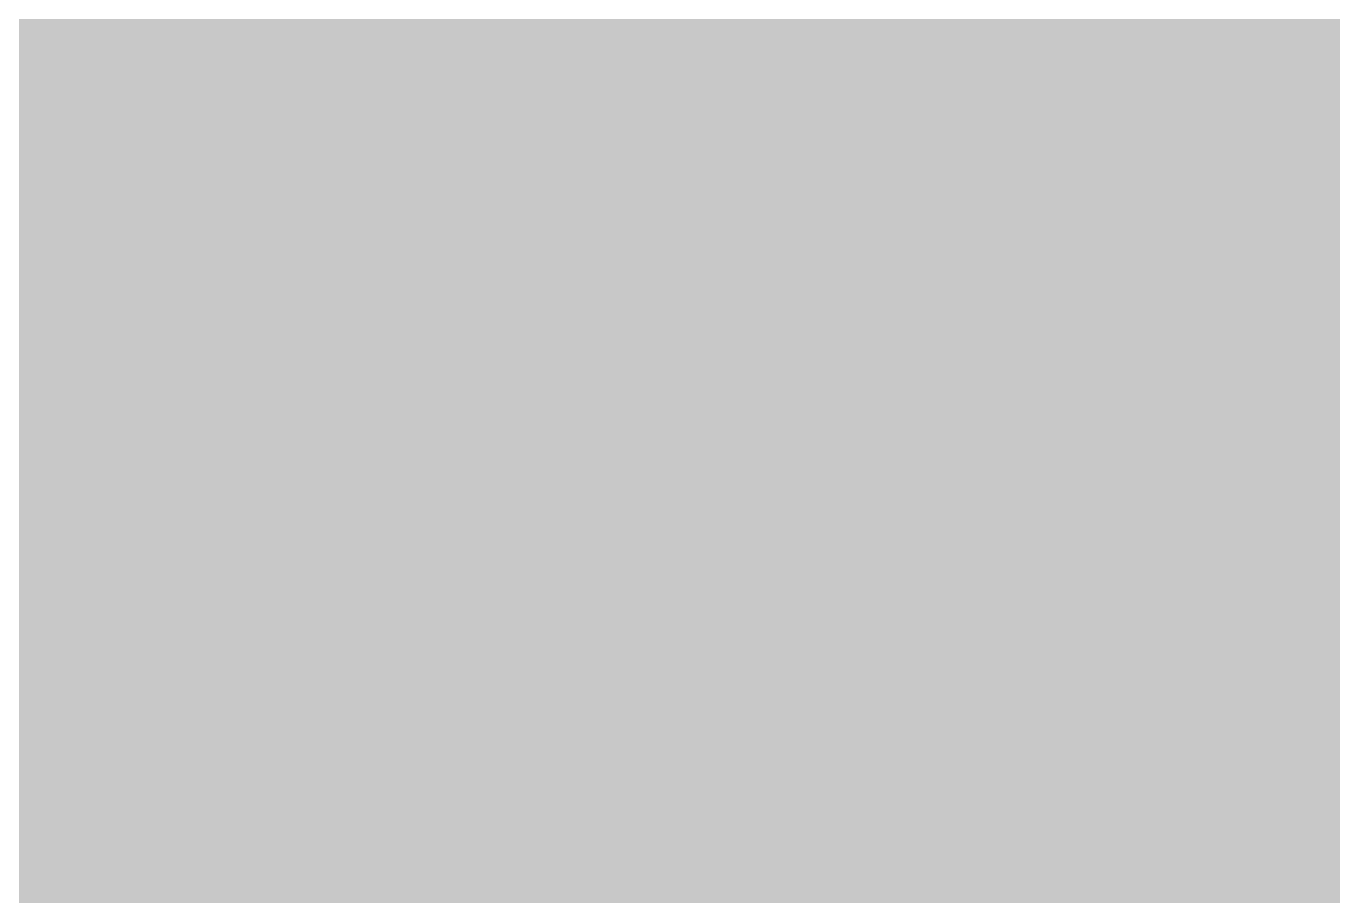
# Model space of a CAD drawing. Header units: inches. Extents: x -2 to 289, y -4 to 187.
# Drawn here: x 36.344 to 37.72, y 14.275 to 15.191 of the extents above; entities that cross this region are included whole.
import ezdxf

# ---------------------------------------------------------------- set-up
doc = ezdxf.new("R2010")
doc.units = ezdxf.units.IN
for name, color, linetype in [('Bottom Layer', 5, 'Continuous'), ('Bottom Solder', 6, 'Continuous'), ('Drill Drawing', 1, 'Continuous'), ('Layer 1', 16, 'Continuous'), ('Layer 2', 76, 'Continuous'), ('Multi-Layer', 9, 'Continuous'), ('Pad Holes', 156, 'Continuous'), ('Top Layer', 1, 'Continuous'), ('Top Solder', 216, 'Continuous')]:
    doc.layers.add(name, color=color, linetype=linetype)

# ---------------------------------------------------------------- blocks, each defined once
blk = doc.blocks.new('471KD10J_47')
at = {"layer": 'Bottom Layer'}
h = blk.add_hatch(color=5, dxfattribs=at)
edge = h.paths.add_edge_path()
edge.add_arc((-3.74904, 1.1), 1, 0, 360)
at = {"layer": 'Bottom Solder'}
h = blk.add_hatch(color=6, dxfattribs=at)
edge = h.paths.add_edge_path()
edge.add_arc((-3.74904, 1.1), 1.0508, 0, 360)
at = {"layer": 'Layer 1'}
h = blk.add_hatch(color=16, dxfattribs=at)
edge = h.paths.add_edge_path()
edge.add_arc((-3.74904, 1.1), 1, 0, 360)
at = {"layer": 'Layer 2'}
h = blk.add_hatch(color=76, dxfattribs=at)
edge = h.paths.add_edge_path()
edge.add_arc((-3.74904, 1.1), 1, 0, 360)
at = {"layer": 'Multi-Layer'}
h = blk.add_hatch(color=9, dxfattribs=at)
edge = h.paths.add_edge_path()
edge.add_arc((-3.74904, 1.1), 1, 0, 360)
at = {"layer": 'Pad Holes'}
h = blk.add_hatch(color=7, dxfattribs=at)
edge = h.paths.add_edge_path()
edge.add_arc((-3.74904, 1.1), 0.59995, 0, 360)
at = {"layer": 'Top Layer'}
h = blk.add_hatch(color=1, dxfattribs=at)
edge = h.paths.add_edge_path()
edge.add_arc((-3.74904, 1.1), 1, 0, 360)
at = {"layer": 'Top Solder'}
h = blk.add_hatch(color=216, dxfattribs=at)
edge = h.paths.add_edge_path()
edge.add_arc((-3.74904, 1.1), 1.0508, 0, 360)

msp = doc.modelspace()

# ---------------------------------------------------------------- hatches: boundary and pattern name
at = {"layer": 'Top Layer'}
msp.add_hatch(color=1, dxfattribs=at).paths.add_polyline_path([(32.512, 12.5476), (41.148, 12.5476), (41.148, 17.1958), (32.512, 17.1958)])

# ---------------------------------------------------------------- linework, layer by layer
at = {"layer": 'Bottom Layer', "const_width": 1.016}
for points in [[(30.9392, 14.8895), (36.645, 14.8895)], [(36.645, 14.8895), (47.7222, 14.8895)]]:
    msp.add_lwpolyline(points, dxfattribs=at)
at = {"layer": 'Bottom Layer', "const_width": 0.508}
msp.add_lwpolyline([(36.391, 14.8895, 1), (36.899, 14.8895, 1)], format="xyb", close=True, dxfattribs=at)
msp.add_lwpolyline([(36.391, 14.8895, 1), (36.899, 14.8895, 1)], format="xyb", close=True, dxfattribs=at)
at = {"layer": 'Drill Drawing', "const_width": 0.0508}
for points in [[(36.518, 15.0165), (36.645, 15.1435)], [(36.645, 15.1435), (36.772, 15.0165)], [(36.5688, 14.9657), (36.645, 15.0419)], [(36.645, 15.0419), (36.7212, 14.9657)], [(36.391, 15.0165), (36.518, 14.8895)], [(36.391, 15.0165), (36.518, 15.0165)], [(36.772, 15.0165), (36.899, 15.0165)], [(36.772, 14.8895), (36.899, 15.0165)], [(36.4926, 14.9657), (36.5688, 14.8895)], [(36.4926, 14.9657), (36.5688, 14.9657)], [(36.7212, 14.9657), (36.7974, 14.9657)], [(36.7212, 14.8895), (36.7974, 14.9657)], [(36.391, 14.7625), (36.518, 14.8895)], [(36.4926, 14.8133), (36.5688, 14.8895)], [(36.7212, 14.8895), (36.7974, 14.8133)], [(36.772, 14.8895), (36.899, 14.7625)], [(36.4926, 14.8133), (36.5688, 14.8133)], [(36.5688, 14.8133), (36.645, 14.7371)], [(36.645, 14.7371), (36.7212, 14.8133)], [(36.7212, 14.8133), (36.7974, 14.8133)], [(36.391, 14.7625), (36.518, 14.7625)], [(36.518, 14.7625), (36.645, 14.6355)], [(36.645, 14.6355), (36.772, 14.7625)], [(36.772, 14.7625), (36.899, 14.7625)]]:
    msp.add_lwpolyline(points, dxfattribs=at)
at = {"layer": 'Drill Drawing', "const_width": 0.0254}
for points in [[(36.6323, 15.1435, 1), (36.6577, 15.1435, 1)], [(36.6323, 15.1435, 1), (36.6577, 15.1435, 1)], [(36.6323, 15.0419, 1), (36.6577, 15.0419, 1)], [(36.6323, 15.0419, 1), (36.6577, 15.0419, 1)], [(36.3783, 15.0165, 1), (36.4037, 15.0165, 1)], [(36.3783, 15.0165, 1), (36.4037, 15.0165, 1)], [(36.5053, 15.0165, 1), (36.5307, 15.0165, 1)], [(36.5053, 15.0165, 1), (36.5307, 15.0165, 1)], [(36.7593, 15.0165, 1), (36.7847, 15.0165, 1)], [(36.7593, 15.0165, 1), (36.7847, 15.0165, 1)], [(36.8863, 15.0165, 1), (36.9117, 15.0165, 1)], [(36.8863, 15.0165, 1), (36.9117, 15.0165, 1)], [(36.4799, 14.9657, 1), (36.5053, 14.9657, 1)], [(36.4799, 14.9657, 1), (36.5053, 14.9657, 1)], [(36.5561, 14.9657, 1), (36.5815, 14.9657, 1)], [(36.5561, 14.9657, 1), (36.5815, 14.9657, 1)], [(36.7085, 14.9657, 1), (36.7339, 14.9657, 1)], [(36.7085, 14.9657, 1), (36.7339, 14.9657, 1)], [(36.7847, 14.9657, 1), (36.8101, 14.9657, 1)], [(36.7847, 14.9657, 1), (36.8101, 14.9657, 1)], [(36.5053, 14.8895, 1), (36.5307, 14.8895, 1)], [(36.5053, 14.8895, 1), (36.5307, 14.8895, 1)], [(36.5561, 14.8895, 1), (36.5815, 14.8895, 1)], [(36.5561, 14.8895, 1), (36.5815, 14.8895, 1)], [(36.7085, 14.8895, 1), (36.7339, 14.8895, 1)], [(36.7085, 14.8895, 1), (36.7339, 14.8895, 1)], [(36.7593, 14.8895, 1), (36.7847, 14.8895, 1)], [(36.7593, 14.8895, 1), (36.7847, 14.8895, 1)], [(36.4799, 14.8133, 1), (36.5053, 14.8133, 1)], [(36.4799, 14.8133, 1), (36.5053, 14.8133, 1)], [(36.5561, 14.8133, 1), (36.5815, 14.8133, 1)], [(36.5561, 14.8133, 1), (36.5815, 14.8133, 1)], [(36.7085, 14.8133, 1), (36.7339, 14.8133, 1)], [(36.7085, 14.8133, 1), (36.7339, 14.8133, 1)], [(36.7847, 14.8133, 1), (36.8101, 14.8133, 1)], [(36.7847, 14.8133, 1), (36.8101, 14.8133, 1)], [(36.3783, 14.7625, 1), (36.4037, 14.7625, 1)], [(36.3783, 14.7625, 1), (36.4037, 14.7625, 1)], [(36.5053, 14.7625, 1), (36.5307, 14.7625, 1)], [(36.5053, 14.7625, 1), (36.5307, 14.7625, 1)], [(36.7593, 14.7625, 1), (36.7847, 14.7625, 1)], [(36.7593, 14.7625, 1), (36.7847, 14.7625, 1)], [(36.8863, 14.7625, 1), (36.9117, 14.7625, 1)], [(36.8863, 14.7625, 1), (36.9117, 14.7625, 1)], [(36.6323, 14.7371, 1), (36.6577, 14.7371, 1)], [(36.6323, 14.7371, 1), (36.6577, 14.7371, 1)], [(36.6323, 14.6355, 1), (36.6577, 14.6355, 1)], [(36.6323, 14.6355, 1), (36.6577, 14.6355, 1)]]:
    msp.add_lwpolyline(points, format="xyb", close=True, dxfattribs=at)

# ---------------------------------------------------------------- block references
at = {"rotation": 270}
msp.add_blockref('471KD10J_47', (35.545, 11.1404), dxfattribs=at)

doc.saveas('drawing.dxf')
